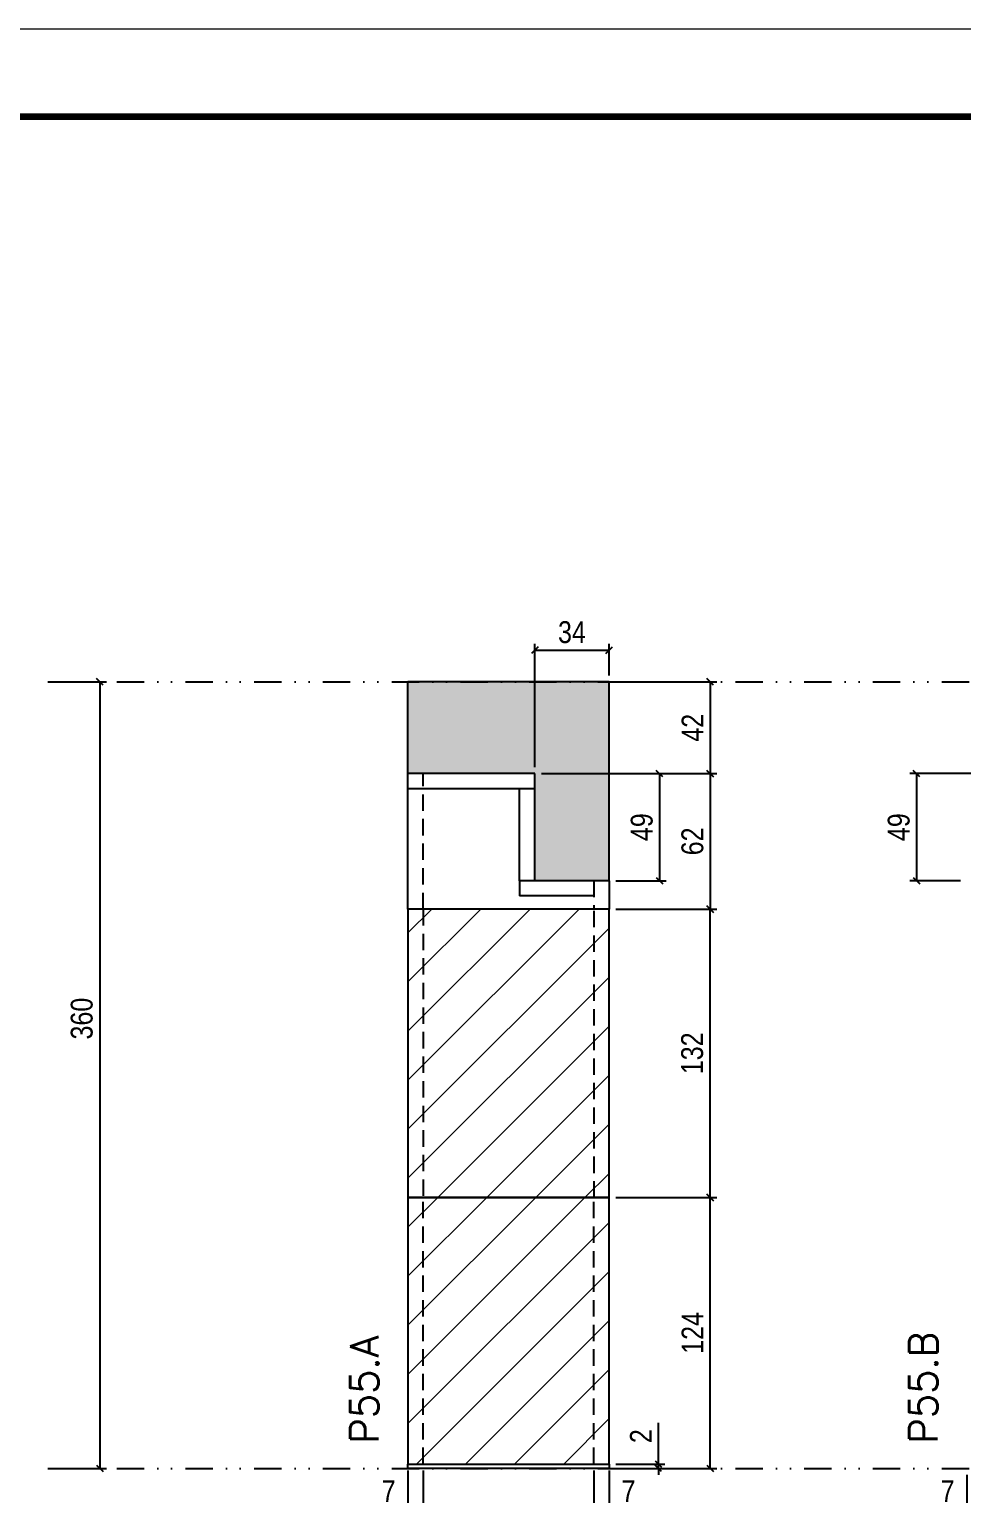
# Model space of a CAD drawing. Extents: x 2949 to 9203, y -16089 to 12527.
# Drawn here: x 3375 to 3802, y -1926 to -1256 of the extents above; entities that cross this region are included whole.
import ezdxf

# ---------------------------------------------------------------- set-up
doc = ezdxf.new("R2010")
doc.units = 0
for name, pattern in [('DASHED', [0.75, 0.5, -0.25]), ('DIVIDE2', [0.625, 0.25, -0.125, 0, -0.125, 0, -0.125]), ('HIDDEN', [0.375, 0.25, -0.125])]:
    doc.linetypes.add(name, pattern=pattern)
for name, color, linetype in [('COTA', 241, 'Continuous'), ('cotas', 4, 'Continuous'), ('FUNDOS', 1, 'Continuous'), ('Nível', 160, 'Continuous'), ('Painéis', 200, 'Continuous'), ('SARR_2.2x7', 40, 'Continuous'), ('Sarrafo de Pressão', 42, 'HIDDEN')]:
    doc.layers.add(name, color=color, linetype=linetype)
for name, color, linetype, lineweight in [('Folhas', 255, 'Continuous', 9), ('Hachura', 251, 'Continuous', 9), ('SARRAFO DE PRESSAO', 251, 'DASHED', 9), ('Texto Seção', 7, 'Continuous', 15)]:
    doc.layers.add(name, color=color, linetype=linetype, lineweight=lineweight)
doc.styles.add('COTA TECNICA', font='techl___.ttf', dxfattribs={"height": 10})
doc.styles.add('COTA TECNICA-50', font='techl___.ttf', dxfattribs={"height": 10})
doc.styles.add('REGUA-120', font='ROMANS.shx', dxfattribs={"height": 15})
doc.dimstyles.new('COTA PAINEL-50', dxfattribs={"dimtxt": 10, "dimasz": 3, "dimexe": 3, "dimexo": 3, "dimgap": 3, "dimtad": 1, "dimdec": 1, "dimzin": 12, "dimdsep": 46, "dimtxsty": 'COTA TECNICA-50', "dimblk1": 'OBLIQUE', "dimblk2": 'OBLIQUE', "dimsah": 1, "dimcen": 0.9, "dimclrd": 4, "dimclre": 4, "dimclrt": 240, "dimadec": 1, "dimazin": 3, "dimtfac": 1, "dimtdec": 1, "dimtmove": 0, "dimatfit": 3, "dimfxl": 1, "dimtolj": 1, "dimtzin": 12, "dimarcsym": 0})
doc.dimstyles.new('PAINEL', dxfattribs={"dimtxt": 10, "dimasz": 3, "dimexe": 3, "dimexo": 3, "dimgap": 3, "dimtad": 1, "dimdec": 1, "dimzin": 12, "dimdsep": 46, "dimtxsty": 'COTA TECNICA', "dimblk1": 'OBLIQUE', "dimblk2": 'OBLIQUE', "dimsah": 1, "dimcen": 0.9, "dimclrd": 4, "dimclre": 4, "dimclrt": 240, "dimadec": 1, "dimazin": 3, "dimtfac": 1, "dimtdec": 1, "dimtmove": 0, "dimatfit": 3, "dimfxl": 1, "dimtolj": 1, "dimtzin": 12, "dimarcsym": 0})
pattern_1 = [(45, (-127670.467, -33050.646), (-11.2253202, 11.2253202), [])]

# ---------------------------------------------------------------- blocks, each defined once
blk = doc.blocks.new('9999999999')
at = {"layer": 'Folhas'}
blk.add_lwpolyline([(98138.98, 34190.21), (99623.98, 34190.21), (99623.98, 35240.21), (98138.98, 35240.21)], close=True, dxfattribs=at)
at = {"layer": 'Folhas', "color": 30, "const_width": 3}
blk.add_lwpolyline([(98213.98, 34230.21), (99583.98, 34230.21), (99583.98, 35200.21), (98213.98, 35200.21)], close=True, dxfattribs=at)
blk = doc.blocks.new('_Oblique')
at = {"color": 0, "linetype": 'ByBlock', "lineweight": -2}
blk.add_line((-0.5, -0.5), (0.5, 0.5), dxfattribs=at)
blk = doc.blocks.new('*D1739')
at = {"layer": 'cotas', "color": 4, "linetype": 'ByBlock', "lineweight": -2, "transparency": 16777216}
for p, q in [((3386.69, -1554.88), (3410.41, -1554.88)), ((3407.41, -1554.88), (3407.41, -1914.88)), ((3386.69, -1914.88), (3410.41, -1914.88))]:
    blk.add_line(p, q, dxfattribs=at)
at = {"layer": 'Defpoints', "color": 0, "linetype": 'ByBlock', "transparency": 16777216}
for p in [(3383.69, -1554.88), (3383.69, -1914.88), (3407.41, -1914.88)]:
    blk.add_point(p, dxfattribs=at)
at = {"layer": 'cotas', "color": 4, "linetype": 'ByBlock', "lineweight": -2, "transparency": 16777216, "xscale": 3, "yscale": 3, "zscale": 3}
for p, rotation in [((3407.41, -1554.88), 90), ((3407.41, -1914.88), 270)]:
    blk.add_blockref('_Oblique', p, dxfattribs=dict(at, rotation=rotation))
at = {"layer": 'cotas', "color": 240, "linetype": 'ByBlock', "transparency": 16777216, "insert": (3399.19, -1709.01), "char_height": 10, "attachment_point": 5, "rotation": 90, "style": 'COTA TECNICA'}
blk.add_mtext('\\A1;360', dxfattribs=at)
blk = doc.blocks.new('*D1717')
at = {"layer": 'COTA', "color": 4, "lineweight": -2, "transparency": 16777216}
for p, q in [((3548.39, -1915.88), (3548.39, -1970.06)), ((3640.39, -1915.88), (3640.39, -1970.06)), ((3548.39, -1967.06), (3640.39, -1967.06))]:
    blk.add_line(p, q, dxfattribs=at)
at = {"layer": 'Defpoints', "color": 0, "transparency": 16777216}
for p in [(3548.39, -1912.88), (3640.39, -1912.88), (3640.39, -1967.06)]:
    blk.add_point(p, dxfattribs=at)
at = {"layer": 'COTA', "color": 4, "lineweight": -2, "transparency": 16777216, "xscale": 3, "yscale": 3, "zscale": 3, "rotation": 180}
blk.add_blockref('_Oblique', (3548.39, -1967.06), dxfattribs=at)
at = {"layer": 'COTA', "color": 4, "lineweight": -2, "transparency": 16777216, "xscale": 3, "yscale": 3, "zscale": 3}
blk.add_blockref('_Oblique', (3640.39, -1967.06), dxfattribs=at)
at = {"layer": 'COTA', "color": 240, "transparency": 16777216, "insert": (3594.39, -1958.97), "char_height": 10, "attachment_point": 5, "style": 'COTA TECNICA'}
blk.add_mtext('\\A1;92', dxfattribs=at)
blk = doc.blocks.new('*D1718')
at = {"layer": 'COTA', "color": 4, "lineweight": -2, "transparency": 16777216}
for p, q in [((3643.39, -1790.88), (3689.63, -1790.88)), ((3686.63, -1914.88), (3686.63, -1790.88)), ((3643.39, -1914.88), (3689.63, -1914.88))]:
    blk.add_line(p, q, dxfattribs=at)
at = {"layer": 'Defpoints', "color": 0, "transparency": 16777216}
for p in [(3640.39, -1790.88), (3686.63, -1790.88), (3640.39, -1914.88)]:
    blk.add_point(p, dxfattribs=at)
at = {"layer": 'COTA', "color": 4, "lineweight": -2, "transparency": 16777216, "xscale": 3, "yscale": 3, "zscale": 3}
for p, rotation in [((3686.63, -1790.88), 90), ((3686.63, -1914.88), 270)]:
    blk.add_blockref('_Oblique', p, dxfattribs=dict(at, rotation=rotation))
at = {"layer": 'COTA', "color": 240, "transparency": 16777216, "insert": (3678.56, -1852.88), "char_height": 10, "attachment_point": 5, "rotation": 90, "style": 'COTA TECNICA-50'}
blk.add_mtext('\\A1;124', dxfattribs=at)
blk = doc.blocks.new('*D1719')
at = {"layer": 'COTA', "color": 4, "lineweight": -2, "transparency": 16777216}
for p, q in [((3662.92, -1912.88), (3662.92, -1894.08)), ((3643.39, -1912.88), (3665.92, -1912.88)), ((3643.39, -1914.88), (3665.92, -1914.88)), ((3662.92, -1914.88), (3662.92, -1912.88)), ((3662.92, -1914.88), (3662.92, -1917.88))]:
    blk.add_line(p, q, dxfattribs=at)
at = {"layer": 'Defpoints', "color": 0, "transparency": 16777216}
for p in [(3640.39, -1912.88), (3640.39, -1914.88), (3662.92, -1914.88)]:
    blk.add_point(p, dxfattribs=at)
at = {"layer": 'COTA', "color": 4, "lineweight": -2, "transparency": 16777216, "xscale": 3, "yscale": 3, "zscale": 3}
for p, rotation in [((3662.92, -1912.88), 270), ((3662.92, -1914.88), 90)]:
    blk.add_blockref('_Oblique', p, dxfattribs=dict(at, rotation=rotation))
at = {"layer": 'COTA', "color": 240, "transparency": 16777216, "insert": (3654.92, -1900.14), "char_height": 10, "attachment_point": 5, "rotation": 90, "style": 'COTA TECNICA-50'}
blk.add_mtext('\\A1;2', dxfattribs=at)
blk = doc.blocks.new('*D1720')
at = {"layer": 'COTA', "color": 4, "lineweight": -2, "transparency": 16777216}
for p, q in [((3555.39, -1915.88), (3555.39, -1936.39)), ((3548.39, -1917.88), (3548.39, -1936.39)), ((3548.39, -1933.39), (3533.66, -1933.39)), ((3555.39, -1933.39), (3548.39, -1933.39))]:
    blk.add_line(p, q, dxfattribs=at)
at = {"layer": 'Defpoints', "color": 0, "transparency": 16777216}
for p in [(3548.39, -1914.88), (3555.39, -1912.88), (3548.39, -1933.39)]:
    blk.add_point(p, dxfattribs=at)
at = {"layer": 'COTA', "color": 4, "lineweight": -2, "transparency": 16777216, "xscale": 3, "yscale": 3, "zscale": 3, "rotation": 180}
blk.add_blockref('_Oblique', (3548.39, -1933.39), dxfattribs=at)
at = {"layer": 'COTA', "color": 4, "lineweight": -2, "transparency": 16777216, "xscale": 3, "yscale": 3, "zscale": 3}
blk.add_blockref('_Oblique', (3555.39, -1933.39), dxfattribs=at)
at = {"layer": 'COTA', "color": 240, "transparency": 16777216, "insert": (3539.53, -1925.32), "char_height": 10, "attachment_point": 5, "style": 'COTA TECNICA-50'}
blk.add_mtext('\\A1;7', dxfattribs=at)
blk = doc.blocks.new('*D1721')
at = {"layer": 'COTA', "color": 4, "lineweight": -2, "transparency": 16777216}
for p, q in [((3633.39, -1915.88), (3633.39, -1936.39)), ((3640.39, -1917.88), (3640.39, -1936.39)), ((3633.39, -1933.39), (3640.39, -1933.39)), ((3640.39, -1933.39), (3655.12, -1933.39))]:
    blk.add_line(p, q, dxfattribs=at)
at = {"layer": 'Defpoints', "color": 0, "transparency": 16777216}
for p in [(3633.39, -1912.88), (3640.39, -1914.88), (3640.39, -1933.39)]:
    blk.add_point(p, dxfattribs=at)
at = {"layer": 'COTA', "color": 4, "lineweight": -2, "transparency": 16777216, "xscale": 3, "yscale": 3, "zscale": 3, "rotation": 180}
blk.add_blockref('_Oblique', (3633.39, -1933.39), dxfattribs=at)
at = {"layer": 'COTA', "color": 4, "lineweight": -2, "transparency": 16777216, "xscale": 3, "yscale": 3, "zscale": 3}
blk.add_blockref('_Oblique', (3640.39, -1933.39), dxfattribs=at)
at = {"layer": 'COTA', "color": 240, "transparency": 16777216, "insert": (3649.26, -1925.32), "char_height": 10, "attachment_point": 5, "style": 'COTA TECNICA-50'}
blk.add_mtext('\\A1;7', dxfattribs=at)
blk = doc.blocks.new('*D1738')
at = {"layer": 'Defpoints', "color": 0, "linetype": 'ByBlock', "transparency": 16777216}
for p in [(3640.39, -1658.88), (3686.63, -1658.88), (3640.39, -1790.88)]:
    blk.add_point(p, dxfattribs=at)
at = {"layer": 'FUNDOS', "color": 4, "linetype": 'ByBlock', "lineweight": -2, "transparency": 16777216}
for p, q in [((3643.39, -1658.88), (3689.63, -1658.88)), ((3686.63, -1790.88), (3686.63, -1658.88)), ((3643.39, -1790.88), (3689.63, -1790.88))]:
    blk.add_line(p, q, dxfattribs=at)
at = {"layer": 'FUNDOS', "color": 4, "linetype": 'ByBlock', "lineweight": -2, "transparency": 16777216, "xscale": 3, "yscale": 3, "zscale": 3}
for p, rotation in [((3686.63, -1658.88), 90), ((3686.63, -1790.88), 270)]:
    blk.add_blockref('_Oblique', p, dxfattribs=dict(at, rotation=rotation))
at = {"layer": 'FUNDOS', "color": 240, "linetype": 'ByBlock', "transparency": 16777216, "insert": (3678.41, -1724.88), "char_height": 10, "attachment_point": 5, "rotation": 90, "style": 'COTA TECNICA'}
blk.add_mtext('\\A1;132', dxfattribs=at)
blk = doc.blocks.new('*D1715')
at = {"layer": 'COTA', "color": 4, "lineweight": -2, "transparency": 16777216}
for p, q in [((3811.07, -1915.88), (3811.07, -1936.39)), ((3804.07, -1917.88), (3804.07, -1936.39)), ((3804.07, -1933.39), (3789.34, -1933.39)), ((3811.07, -1933.39), (3804.07, -1933.39))]:
    blk.add_line(p, q, dxfattribs=at)
at = {"layer": 'Defpoints', "color": 0, "transparency": 16777216}
for p in [(3804.07, -1914.88), (3811.07, -1912.88), (3804.07, -1933.39)]:
    blk.add_point(p, dxfattribs=at)
at = {"layer": 'COTA', "color": 4, "lineweight": -2, "transparency": 16777216, "xscale": 3, "yscale": 3, "zscale": 3, "rotation": 180}
blk.add_blockref('_Oblique', (3804.07, -1933.39), dxfattribs=at)
at = {"layer": 'COTA', "color": 4, "lineweight": -2, "transparency": 16777216, "xscale": 3, "yscale": 3, "zscale": 3}
blk.add_blockref('_Oblique', (3811.07, -1933.39), dxfattribs=at)
at = {"layer": 'COTA', "color": 240, "transparency": 16777216, "insert": (3795.21, -1925.32), "char_height": 10, "attachment_point": 5, "style": 'COTA TECNICA-50'}
blk.add_mtext('\\A1;7', dxfattribs=at)
blk = doc.blocks.new('*D3171')
at = {"layer": 'COTA', "color": 4, "lineweight": -2, "transparency": 16777216}
for p, q in [((3609.39, -1596.88), (3689.63, -1596.88)), ((3686.63, -1596.88), (3686.63, -1658.88)), ((3643.39, -1658.88), (3689.63, -1658.88))]:
    blk.add_line(p, q, dxfattribs=at)
at = {"layer": 'Defpoints', "color": 0, "transparency": 16777216}
for p in [(3606.39, -1596.88), (3640.39, -1658.88), (3686.63, -1658.88)]:
    blk.add_point(p, dxfattribs=at)
at = {"layer": 'COTA', "color": 4, "lineweight": -2, "transparency": 16777216, "xscale": 3, "yscale": 3, "zscale": 3}
for p, rotation in [((3686.63, -1596.88), 90), ((3686.63, -1658.88), 270)]:
    blk.add_blockref('_Oblique', p, dxfattribs=dict(at, rotation=rotation))
at = {"layer": 'COTA', "color": 240, "transparency": 16777216, "insert": (3678.53, -1627.88), "char_height": 10, "attachment_point": 5, "rotation": 90, "style": 'COTA TECNICA-50'}
blk.add_mtext('\\A1;62', dxfattribs=at)
blk = doc.blocks.new('*D3172')
at = {"layer": 'COTA', "color": 4, "lineweight": -2, "transparency": 16777216}
for p, q in [((3643.39, -1554.88), (3689.63, -1554.88)), ((3686.63, -1554.88), (3686.63, -1596.88)), ((3609.39, -1596.88), (3689.63, -1596.88))]:
    blk.add_line(p, q, dxfattribs=at)
at = {"layer": 'Defpoints', "color": 0, "transparency": 16777216}
for p in [(3640.39, -1554.88), (3606.39, -1596.88), (3686.63, -1596.88)]:
    blk.add_point(p, dxfattribs=at)
at = {"layer": 'COTA', "color": 4, "lineweight": -2, "transparency": 16777216, "xscale": 3, "yscale": 3, "zscale": 3}
for p, rotation in [((3686.63, -1554.88), 90), ((3686.63, -1596.88), 270)]:
    blk.add_blockref('_Oblique', p, dxfattribs=dict(at, rotation=rotation))
at = {"layer": 'COTA', "color": 240, "transparency": 16777216, "insert": (3678.56, -1575.88), "char_height": 10, "attachment_point": 5, "rotation": 90, "style": 'COTA TECNICA-50'}
blk.add_mtext('\\A1;42', dxfattribs=at)
blk = doc.blocks.new('*D3173')
at = {"layer": 'COTA', "color": 4, "lineweight": -2, "transparency": 16777216}
for p, q in [((3609.39, -1596.88), (3666.46, -1596.88)), ((3663.46, -1596.88), (3663.46, -1645.88)), ((3643.39, -1645.88), (3666.46, -1645.88))]:
    blk.add_line(p, q, dxfattribs=at)
at = {"layer": 'Defpoints', "color": 0, "transparency": 16777216}
for p in [(3606.39, -1596.88), (3640.39, -1645.88), (3663.46, -1645.88)]:
    blk.add_point(p, dxfattribs=at)
at = {"layer": 'COTA', "color": 4, "lineweight": -2, "transparency": 16777216, "xscale": 3, "yscale": 3, "zscale": 3}
for p, rotation in [((3663.46, -1596.88), 90), ((3663.46, -1645.88), 270)]:
    blk.add_blockref('_Oblique', p, dxfattribs=dict(at, rotation=rotation))
at = {"layer": 'COTA', "color": 240, "transparency": 16777216, "insert": (3655.36, -1621.38), "char_height": 10, "attachment_point": 5, "rotation": 90, "style": 'COTA TECNICA-50'}
blk.add_mtext('\\A1;49', dxfattribs=at)
blk = doc.blocks.new('*D3174')
at = {"layer": 'COTA', "color": 4, "lineweight": -2, "transparency": 16777216}
for p, q in [((3606.39, -1593.88), (3606.39, -1537.39)), ((3606.39, -1540.39), (3640.39, -1540.39)), ((3640.39, -1551.88), (3640.39, -1537.39))]:
    blk.add_line(p, q, dxfattribs=at)
at = {"layer": 'Defpoints', "color": 0, "transparency": 16777216}
for p in [(3640.39, -1540.39), (3640.39, -1554.88), (3606.39, -1596.88)]:
    blk.add_point(p, dxfattribs=at)
at = {"layer": 'COTA', "color": 4, "lineweight": -2, "transparency": 16777216, "xscale": 3, "yscale": 3, "zscale": 3, "rotation": 180}
blk.add_blockref('_Oblique', (3606.39, -1540.39), dxfattribs=at)
at = {"layer": 'COTA', "color": 4, "lineweight": -2, "transparency": 16777216, "xscale": 3, "yscale": 3, "zscale": 3}
blk.add_blockref('_Oblique', (3640.39, -1540.39), dxfattribs=at)
at = {"layer": 'COTA', "color": 240, "transparency": 16777216, "insert": (3623.39, -1532.17), "char_height": 10, "attachment_point": 5, "style": 'COTA TECNICA-50'}
blk.add_mtext('\\A1;34', dxfattribs=at)
blk = doc.blocks.new('*D3177')
at = {"layer": 'COTA', "color": 4, "lineweight": -2, "transparency": 16777216}
for p, q in [((3835.07, -1596.88), (3778.01, -1596.88)), ((3781.01, -1596.88), (3781.01, -1645.88)), ((3801.07, -1645.88), (3778.01, -1645.88))]:
    blk.add_line(p, q, dxfattribs=at)
at = {"layer": 'Defpoints', "color": 0, "transparency": 16777216}
for p in [(3838.07, -1596.88), (3781.01, -1645.88), (3804.07, -1645.88)]:
    blk.add_point(p, dxfattribs=at)
at = {"layer": 'COTA', "color": 4, "lineweight": -2, "transparency": 16777216, "xscale": 3, "yscale": 3, "zscale": 3}
for p, rotation in [((3781.01, -1596.88), 90), ((3781.01, -1645.88), 270)]:
    blk.add_blockref('_Oblique', p, dxfattribs=dict(at, rotation=rotation))
at = {"layer": 'COTA', "color": 240, "transparency": 16777216, "insert": (3772.9, -1621.38), "char_height": 10, "attachment_point": 5, "rotation": 90, "style": 'COTA TECNICA-50'}
blk.add_mtext('\\A1;49', dxfattribs=at)

msp = doc.modelspace()

# ---------------------------------------------------------------- hatches: boundary and pattern name
at = {"layer": 'COTA', "linetype": 'ByBlock'}
h = msp.add_hatch(dxfattribs=at)
h.set_pattern_fill('AR-CONC', color=256, scale=0.03)
h.paths.add_polyline_path([(3640.39, -1554.88), (3548.39, -1554.88), (3548.39, -1596.88), (3606.39, -1596.88), (3606.39, -1645.88), (3640.39, -1645.88)])
at = {"layer": 'Hachura', "linetype": 'ByBlock'}
h = msp.add_hatch(dxfattribs=at)
h.set_pattern_fill('ANSI31', color=256, scale=5)
h.set_pattern_definition(pattern_1)
h.paths.add_polyline_path([(3548.39, -1790.88), (3640.39, -1790.88), (3640.39, -1658.88), (3548.39, -1658.88)])
h = msp.add_hatch(dxfattribs=at)
h.set_pattern_fill('ANSI31', color=256, scale=5)
h.set_pattern_definition(pattern_1)
h.paths.add_polyline_path([(3640.39, -1790.88), (3548.39, -1790.88), (3548.39, -1912.88), (3640.39, -1912.88)])

# ---------------------------------------------------------------- linework, layer by layer
at = {"layer": 'COTA', "linetype": 'ByBlock'}
for p, q in [((3548.39, -1596.88), (3548.39, -1554.88)), ((3640.39, -1554.88), (3548.39, -1554.88)), ((3640.39, -1645.88), (3640.39, -1554.88))]:
    msp.add_line(p, q, dxfattribs=at)
at = {"layer": 'Nível', "color": 4, "linetype": 'DIVIDE2', "ltscale": 50}
for p, q in [((3383.69, -1554.88), (4394.03, -1554.88)), ((3383.69, -1914.88), (4394.03, -1914.88))]:
    msp.add_line(p, q, dxfattribs=at)
at = {"layer": 'Painéis'}
for p, q in [((3606.39, -1596.88), (3548.39, -1596.88)), ((3548.39, -1658.88), (3548.39, -1596.88)), ((3606.39, -1645.88), (3606.39, -1596.88)), ((3640.39, -1645.88), (3606.39, -1645.88)), ((3640.39, -1645.88), (3640.39, -1658.88))]:
    msp.add_line(p, q, dxfattribs=at)
for points in [[(3548.39, -1790.88), (3640.39, -1790.88), (3640.39, -1658.88), (3548.39, -1658.88)], [(3548.39, -1912.88), (3640.39, -1912.88), (3640.39, -1790.88), (3548.39, -1790.88)], [(3548.39, -1912.88), (3640.39, -1912.88), (3640.39, -1914.88), (3548.39, -1914.88)]]:
    msp.add_lwpolyline(points, close=True, dxfattribs=at)
at = {"layer": 'SARR_2.2x7'}
for p, q in [((3606.39, -1603.88), (3548.39, -1603.88)), ((3599.39, -1645.88), (3599.39, -1603.88)), ((3606.39, -1645.88), (3599.39, -1645.88)), ((3599.39, -1645.88), (3599.39, -1652.88)), ((3633.39, -1652.88), (3599.39, -1652.88))]:
    msp.add_line(p, q, dxfattribs=at)
at = {"layer": 'Sarrafo de Pressão', "ltscale": 30}
for p, q in [((3555.39, -1658.88), (3555.39, -1596.88)), ((3633.39, -1645.88), (3633.39, -1658.88)), ((3555.39, -1658.88), (3555.39, -1790.88)), ((3633.39, -1659.69), (3633.39, -1790.88)), ((3555.39, -1912.88), (3555.39, -1790.88)), ((3633.39, -1912.88), (3633.39, -1790.88))]:
    msp.add_line(p, q, dxfattribs=at)

# ---------------------------------------------------------------- block references
at = {"layer": 'SARRAFO DE PRESSAO', "color": 6, "linetype": 'ByBlock'}
msp.add_blockref('9999999999', (-95189.94, -36496.37), dxfattribs=at)

# ---------------------------------------------------------------- texts
at = {"layer": 'Texto Seção', "char_height": 13, "width": 285.3299, "attachment_point": 7, "rotation": 90, "style": 'REGUA-120'}
for s, insert in [('P55.A', (3534.92, -1903.63)), ('\\pxt3;P55.B', (3790.6, -1903.63))]:
    msp.add_mtext(s, dxfattribs=dict(at, insert=insert))

# ---------------------------------------------------------------- dimensions: what is measured, and where the dimension line sits
at = {"layer": 'COTA'}
for base, p1, p2, picture, middle in [((3640.39, -1540.39), (3606.39, -1596.88), (3640.39, -1554.88), '*D3174', (3623.39, -1532.17)), ((3640.39, -1933.39), (3633.39, -1912.88), (3640.39, -1914.88), '*D1721', (3649.26, -1925.32))]:
    dim = msp.add_linear_dim(base=base, p1=p1, p2=p2, dimstyle='COTA PAINEL-50', dxfattribs=at)
    dim.commit()
    dim.dimension.update_dxf_attribs({"geometry": picture, "text_midpoint": middle})
for base, p1, p2, angle, picture, middle in [((3686.63, -1596.88), (3640.39, -1554.88), (3606.39, -1596.88), 90, '*D3172', (3678.56, -1575.88)), ((3686.63, -1658.88), (3606.39, -1596.88), (3640.39, -1658.88), 90, '*D3171', (3678.53, -1627.88)), ((3663.46, -1645.88), (3606.39, -1596.88), (3640.39, -1645.88), 90, '*D3173', (3655.36, -1621.38)), ((3781.01, -1645.88), (3838.07, -1596.88), (3804.07, -1645.88), 90, '*D3177', (3772.9, -1621.38)), ((3686.63, -1790.88), (3640.39, -1914.88), (3640.39, -1790.88), 90, '*D1718', (3678.56, -1852.88)), ((3548.39, -1933.39), (3555.39, -1912.88), (3548.39, -1914.88), 180, '*D1720', (3539.53, -1925.32)), ((3804.07, -1933.39), (3811.07, -1912.88), (3804.07, -1914.88), 180, '*D1715', (3795.21, -1925.32))]:
    dim = msp.add_linear_dim(base=base, p1=p1, p2=p2, angle=angle, dimstyle='COTA PAINEL-50', dxfattribs=at)
    dim.commit()
    dim.dimension.update_dxf_attribs({"geometry": picture, "text_midpoint": middle})
dim = msp.add_linear_dim(base=(3662.92, -1914.88), p1=(3640.39, -1912.88), p2=(3640.39, -1914.88), angle=90, dimstyle='COTA PAINEL-50', dxfattribs=at)
dim.commit()
dim.dimension.update_dxf_attribs({"geometry": '*D1719', "text_midpoint": (3662.92, -1900.14), "dimtype": 160})
dim = msp.add_linear_dim(base=(3640.39, -1967.06), p1=(3548.39, -1912.88), p2=(3640.39, -1912.88), dimstyle='PAINEL', override={"dimarcsym": 2}, dxfattribs=at)
dim.commit()
dim.dimension.update_dxf_attribs({"geometry": '*D1717', "text_midpoint": (3594.39, -1958.97)})
at = {"layer": 'cotas', "linetype": 'ByBlock'}
dim = msp.add_linear_dim(base=(3407.41, -1914.88), p1=(3383.69, -1554.88), p2=(3383.69, -1914.88), angle=90, dimstyle='PAINEL', dxfattribs=at)
dim.commit()
dim.dimension.update_dxf_attribs({"geometry": '*D1739', "text_midpoint": (3407.41, -1709.01), "dimtype": 160})
at = {"layer": 'FUNDOS', "linetype": 'ByBlock'}
dim = msp.add_linear_dim(base=(3686.63, -1658.88), p1=(3640.39, -1790.88), p2=(3640.39, -1658.88), angle=90, dimstyle='PAINEL', dxfattribs=at)
dim.commit()
dim.dimension.update_dxf_attribs({"geometry": '*D1738', "text_midpoint": (3678.41, -1724.88)})

doc.saveas('drawing.dxf')
